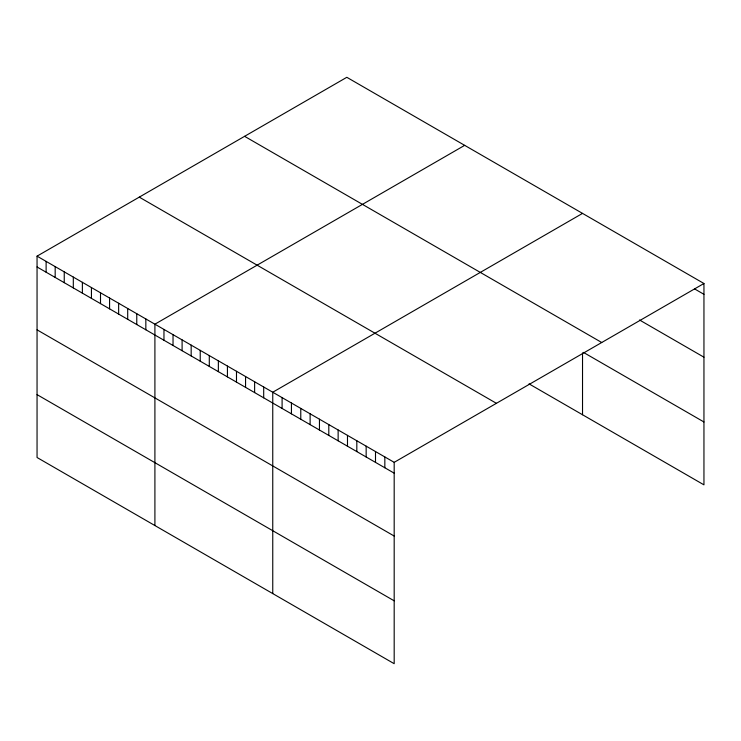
<?xml version="1.0" encoding="UTF-8"?>
<svg xmlns="http://www.w3.org/2000/svg" width="741" height="741" viewBox="0 0 741 741"><rect width="100%" height="100%" fill="white"/><g stroke="black" fill="none" stroke-linecap="round" stroke-linejoin="round"><path stroke-width="1.11" d="M37.05 256.154L394.184 462.338L394.184 663.695L37.05 457.503L37.05 256.154L346.816 77.305L703.95 283.497L703.95 484.846L529.037 383.866M464.672 145.347L154.906 324.188L154.906 525.545M582.528 213.389L272.753 392.23L272.753 593.587M394.184 462.338L703.95 283.497M694.613 288.925L703.95 294.316M639.502 319.982L703.95 357.19M244.595 136.325L601.729 342.509M583.463 352.41L703.95 421.972M139.271 197.134L496.405 403.317M37.05 266.973L394.184 473.166M37.05 329.847L394.184 536.039M37.05 394.629L394.184 600.821M582.528 352.92L582.528 414.747M384.838 456.947L384.838 467.766M375.502 451.556L375.502 462.375M366.156 446.156L366.156 456.984M356.819 440.765L356.819 451.593M347.483 435.375L347.483 446.202M338.137 429.984L338.137 440.802M328.8 424.593L328.8 435.412M319.454 419.193L319.454 430.021M310.118 413.802L310.118 424.63M300.772 408.411L300.772 419.239M291.435 403.021L291.435 413.839M282.099 397.63L282.099 408.448M263.694 386.997L263.694 397.824M254.626 381.763L254.626 392.591M245.558 376.53L245.558 387.358M236.49 371.297L236.49 382.124M227.431 366.063L227.431 376.891M218.363 360.83L218.363 371.658M209.295 355.597L209.295 366.425M200.227 350.363L200.227 361.191M191.169 345.13L191.169 355.949M182.101 339.897L182.101 350.715M173.033 334.663L173.033 345.482M163.965 329.43L163.965 340.249M145.838 318.954L145.838 329.782M136.77 313.721L136.77 324.549M127.702 308.488L127.702 319.315M118.643 303.254L118.643 314.082M109.575 298.021L109.575 308.849M100.507 292.788L100.507 303.615M91.439 287.554L91.439 298.382M82.381 282.321L82.381 293.149M73.313 277.088L73.313 287.916M64.245 271.854L64.245 282.673M55.177 266.621L55.177 277.44M46.118 261.388L46.118 272.206"/></g></svg>
